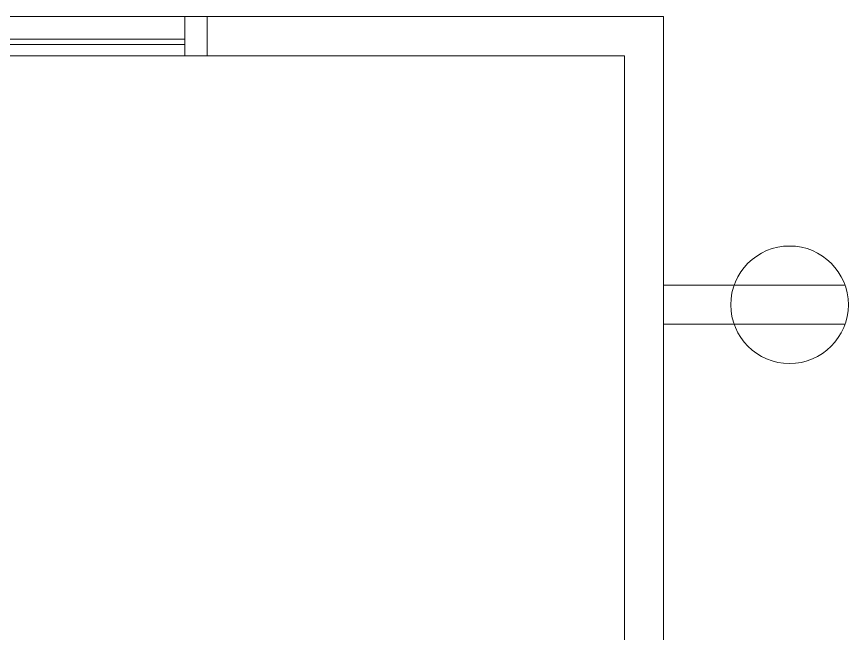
# Model space of a CAD drawing. Header units: inches. Extents: x 1 to 4637, y -664 to 702.
# Drawn here: x 2008 to 2082.3, y 410.9 to 466 of the extents above; entities that cross this region are included whole.
import ezdxf

# ---------------------------------------------------------------- set-up
doc = ezdxf.new("R2010")
doc.units = ezdxf.units.IN
doc.header["$MEASUREMENT"] = 0
for name, color, linetype, lineweight in [('A-ANNO-NOTE', 131, 'Continuous', 20), ('A-DOOR', 31, 'Continuous', 9), ('A-DOOR-FRAM', 31, 'Continuous', 9), ('A-GLAZ', 151, 'Continuous', 9), ('I-WALL', 2, 'Continuous', 9)]:
    doc.layers.add(name, color=color, linetype=linetype, lineweight=lineweight)

# ---------------------------------------------------------------- blocks, each defined once
blk = doc.blocks.new('Single-Flush - With Sidelight - 36_ x 96_-2457192-New Construction - Tel_Data_Elec Plan')
at = {"layer": 'A-DOOR-FRAM', "color": 250, "lineweight": 20}
blk.add_line((58, 1.75), (58, -1.75), dxfattribs=at)
at = {"layer": 'A-GLAZ', "color": 250, "lineweight": 20}
for p, q in [((20, -0.25), (56, -0.25)), ((56, -0.25), (56, -0.75)), ((56, -0.75), (20, -0.75))]:
    blk.add_line(p, q, dxfattribs=at)

msp = doc.modelspace()

# ---------------------------------------------------------------- linework, layer by layer
at = {"layer": 'A-ANNO-NOTE'}
for p, q in [((2065.786, 442.018), (2081.984, 442.018)), ((2065.786, 438.534), (2081.984, 438.534))]:
    msp.add_line(p, q, dxfattribs=at)
msp.add_circle((2077.032, 440.276), 5.25, dxfattribs=at)
at = {"layer": 'I-WALL', "lineweight": 13}
for p, q in [((1987.036, 466.022), (2023.036, 466.022)), ((2023.036, 462.522), (1987.036, 462.522))]:
    msp.add_line(p, q, dxfattribs=at)
at = {"layer": 'I-WALL', "color": 250, "lineweight": 20}
for p, q in [((2065.786, 466.022), (2023.036, 466.022)), ((2023.036, 466.022), (2023.036, 462.522)), ((2065.786, 195.397), (2065.786, 466.022)), ((2023.036, 462.522), (2062.286, 462.522)), ((2062.286, 462.522), (2062.286, 318.022))]:
    msp.add_line(p, q, dxfattribs=at)

# ---------------------------------------------------------------- block references
at = {"layer": 'A-DOOR', "lineweight": 13}
msp.add_blockref('Single-Flush - With Sidelight - 36_ x 96_-2457192-New Construction - Tel_Data_Elec Plan', (1967.036, 464.272), dxfattribs=at)

doc.saveas('drawing.dxf')
